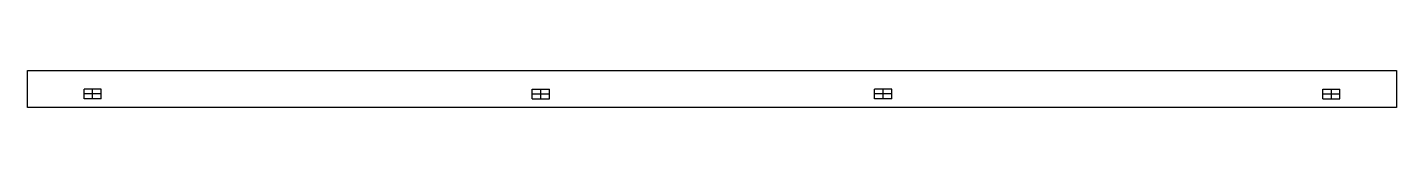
# Model space of a CAD drawing. Extents: x -112 to 112, y 0 to 6.
import ezdxf

# ---------------------------------------------------------------- set-up
doc = ezdxf.new("R2010")
doc.units = 0
doc.layers.add('MODELSKETCH_VISIBLE', color=7, linetype='CONTINUOUS')

msp = doc.modelspace()

# ---------------------------------------------------------------- linework, layer by layer
at = {"layer": 'MODELSKETCH_VISIBLE'}
for p, q in [((-112, 0), (-112, 6)), ((-112, 6), (112, 6)), ((112, 6), (112, 0)), ((-102.73, 1.4), (-102.73, 3)), ((-99.93, 3), (-102.73, 3)), ((-101.33, 1.4), (-101.33, 3)), ((-99.93, 1.4), (-99.93, 3)), ((-29.4, 3), (-26.6, 3)), ((-29.4, 1.4), (-29.4, 3)), ((-28, 1.4), (-28, 3)), ((-26.6, 1.4), (-26.6, 3)), ((29.4, 3), (26.6, 3)), ((26.6, 1.4), (26.6, 3)), ((28, 1.4), (28, 3)), ((29.4, 1.4), (29.4, 3)), ((99.93, 1.4), (99.93, 3)), ((99.93, 3), (102.73, 3)), ((101.33, 1.4), (101.33, 3)), ((102.73, 1.4), (102.73, 3)), ((112, 0), (-112, 0)), ((-99.93, 2.2), (-102.73, 2.2)), ((-99.93, 1.4), (-102.73, 1.4)), ((-29.4, 2.2), (-26.6, 2.2)), ((-29.4, 1.4), (-26.6, 1.4)), ((29.4, 2.2), (26.6, 2.2)), ((29.4, 1.4), (26.6, 1.4)), ((99.93, 2.2), (102.73, 2.2)), ((99.93, 1.4), (102.73, 1.4))]:
    msp.add_line(p, q, dxfattribs=at)

doc.saveas('drawing.dxf')
